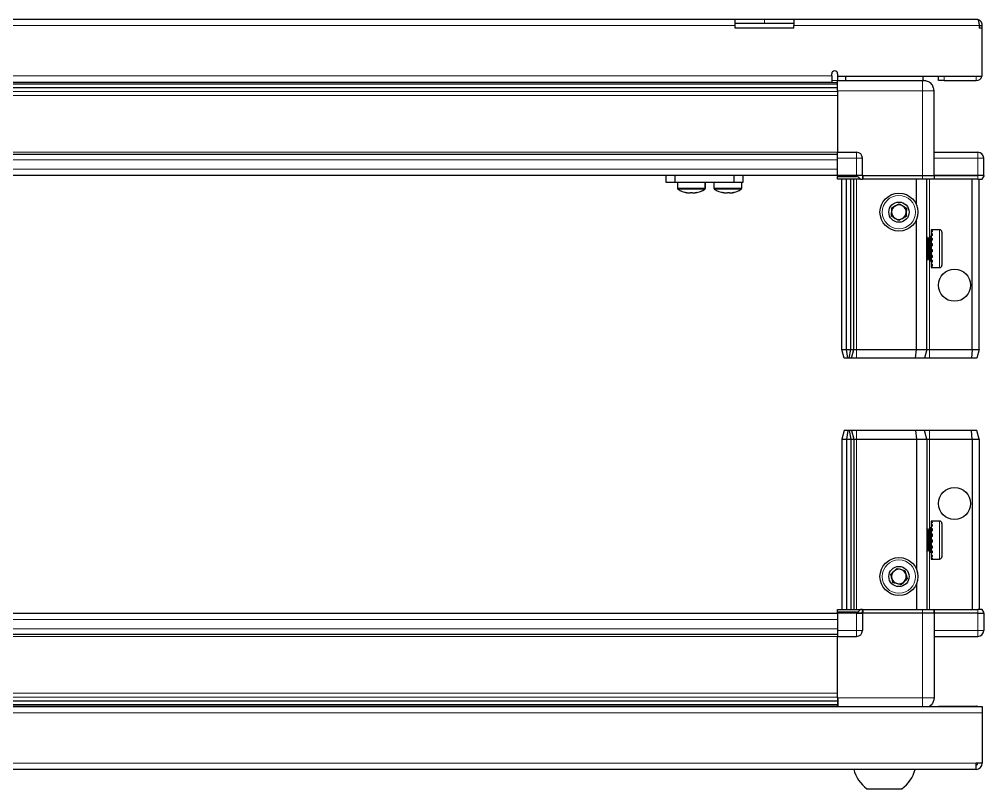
# Model space of a CAD drawing. Header units: millimetres. Extents: x 899 to 2755, y 934 to 1816.
# Drawn here: x 1293.4 to 1623.5, y 933.8 to 1197.1 of the extents above; entities that cross this region are included whole.
import ezdxf

# ---------------------------------------------------------------- set-up
doc = ezdxf.new("R2010")
doc.units = ezdxf.units.MM

msp = doc.modelspace()

# ---------------------------------------------------------------- linework, layer by layer
at = {"color": 7, "linetype": 'Continuous', "lineweight": 25}
for p, q in [((1108.47, 1197.15), (1538.47, 1197.15)), ((1538.47, 1195.05), (1538.47, 1197.15)), ((1538.47, 1197.15), (1548.47, 1197.15)), ((1548.47, 1195.65), (1538.47, 1195.65)), ((1538.47, 1194.15), (1538.47, 1195.05)), ((1548.47, 1197.15), (1558.47, 1197.15)), ((1558.47, 1195.65), (1548.47, 1195.65)), ((1558.47, 1197.15), (1621.37, 1197.15)), ((1558.47, 1197.15), (1558.47, 1195.05)), ((1558.47, 1194.15), (1558.47, 1195.05)), ((1621.97, 1195.05), (1621.97, 1194.15)), ((1621.97, 1195.05), (1622.97, 1195.05)), ((1622.97, 1194.15), (1622.97, 1195.05)), ((1558.47, 1194.15), (1538.47, 1194.15)), ((1622.97, 1194.15), (1621.97, 1194.15)), ((1622.97, 1177.65), (1622.97, 1194.15)), ((1571.47, 1177.75), (1571.47, 1178.5)), ((1573.47, 1178.5), (1573.47, 1177.65)), ((1075.47, 1175.65), (1571.47, 1175.65)), ((1099.59, 1175.5), (1547.35, 1175.5)), ((1541.97, 1175.65), (1541.97, 1175.5)), ((1542.08, 1175.65), (1542.08, 1175.5)), ((1542.26, 1175.65), (1542.26, 1175.5)), ((1542.77, 1175.65), (1542.77, 1175.5)), ((1543.16, 1175.65), (1543.16, 1175.5)), ((1544.02, 1175.65), (1544.02, 1175.5)), ((1544.58, 1175.65), (1544.58, 1175.5)), ((1545.7, 1175.65), (1545.7, 1175.5)), ((1546.38, 1175.65), (1546.38, 1175.5)), ((1547.35, 1175.5), (1547.65, 1175.5)), ((1547.65, 1175.65), (1547.65, 1175.5)), ((1547.65, 1175.5), (1547.66, 1175.5)), ((1547.66, 1175.5), (1548.39, 1175.5)), ((1547.92, 1175.65), (1547.92, 1175.5)), ((1548.39, 1175.65), (1548.39, 1175.5)), ((1548.39, 1175.5), (1549.68, 1175.5)), ((1549.59, 1175.5), (1573.47, 1175.5)), ((1549.68, 1175.65), (1549.68, 1175.5)), ((1549.78, 1175.65), (1549.78, 1175.5)), ((1550.4, 1175.65), (1550.4, 1175.5)), ((1551.6, 1175.65), (1551.6, 1175.5)), ((1552.22, 1175.65), (1552.22, 1175.5)), ((1553.21, 1175.65), (1553.21, 1175.5)), ((1553.68, 1175.65), (1553.68, 1175.5)), ((1554.35, 1175.65), (1554.35, 1175.5)), ((1554.63, 1175.65), (1554.63, 1175.5)), ((1554.92, 1175.65), (1554.92, 1175.5)), ((1554.97, 1175.5), (1554.97, 1175.65)), ((1554.97, 1175.65), (1554.97, 1175.5)), ((1571.47, 1177.75), (1571.47, 1175.65)), ((1573.47, 1177.65), (1622.97, 1177.65)), ((1573.47, 1177.65), (1573.47, 1176.15)), ((1573.47, 1176.15), (1602.47, 1176.15)), ((1576.22, 1177.65), (1576.22, 1176.15)), ((1602.72, 1176.15), (1602.72, 1177.65)), ((1607.97, 1176.15), (1607.97, 1177.65)), ((1609.97, 1176.15), (1607.97, 1176.15)), ((1609.97, 1176.15), (1620.87, 1176.15)), ((1573.47, 1173.7), (1073.47, 1173.7)), ((1573.47, 1173.67), (1073.47, 1173.67)), ((1573.47, 1172.65), (1573.47, 1151.65)), ((1606.47, 1143.65), (1606.47, 1172.65)), ((1073.47, 1151), (1573.47, 1151)), ((1573.47, 1151.65), (1579.97, 1151.65)), ((1573.47, 1149.65), (1573.47, 1151.65)), ((1573.47, 1143.65), (1573.47, 1149.65)), ((1581.97, 1143.65), (1581.97, 1149.65)), ((1606.47, 1151.65), (1621.47, 1151.65)), ((1623.47, 1143.65), (1623.47, 1149.65)), ((1073.47, 1143.8), (1573.47, 1143.8)), ((1514.82, 1141.3), (1514.82, 1143.8)), ((1517.82, 1143.8), (1517.82, 1141.3)), ((1538.02, 1141.3), (1538.02, 1143.8)), ((1541.02, 1143.8), (1541.02, 1141.3)), ((1573.47, 1143.65), (1579.97, 1143.65)), ((1573.47, 1143.65), (1573.47, 1143.31)), ((1573.47, 1143.65), (1573.47, 1143.65)), ((1579.97, 1143.65), (1573.47, 1143.65)), ((1573.47, 1142.45), (1573.47, 1143.31)), ((1573.47, 1143.31), (1573.47, 1143.31)), ((1573.47, 1143.31), (1579.97, 1143.31)), ((1581.29, 1142.45), (1573.47, 1142.45)), ((1574.97, 1084.15), (1574.97, 1142.45)), ((1576.47, 1084.15), (1576.47, 1142.45)), ((1577.97, 1084.15), (1577.97, 1142.45)), ((1578.97, 1084.15), (1578.97, 1142.45)), ((1581.97, 1143.65), (1579.97, 1143.65)), ((1581.29, 1142.45), (1581.97, 1142.45)), ((1581.97, 1143.65), (1581.97, 1142.45)), ((1581.97, 1143.65), (1582.17, 1143.65)), ((1582.17, 1142.45), (1581.97, 1142.45)), ((1582.17, 1143.65), (1602.47, 1143.65)), ((1602.47, 1142.45), (1582.17, 1142.45)), ((1600.47, 1133.65), (1600.47, 1142.45)), ((1602.47, 1143.65), (1606.47, 1143.65)), ((1606.47, 1142.45), (1602.47, 1142.45)), ((1603.97, 1084.15), (1603.97, 1142.45)), ((1606.47, 1143.65), (1606.47, 1142.45)), ((1606.47, 1143.65), (1606.67, 1143.65)), ((1606.67, 1142.45), (1606.47, 1142.45)), ((1606.67, 1143.65), (1621.47, 1143.65)), ((1621.47, 1143.65), (1606.67, 1143.65)), ((1621.47, 1142.45), (1606.67, 1142.45)), ((1619.47, 1084.15), (1619.47, 1142.45)), ((1623.47, 1143.65), (1621.47, 1143.65)), ((1621.47, 1142.45), (1622.97, 1142.45)), ((1621.97, 1084.15), (1621.97, 1142.45)), ((1622.97, 1142.45), (1623.47, 1143.31)), ((1623.47, 1143.65), (1623.47, 1143.31)), ((1517.82, 1141.3), (1514.82, 1141.3)), ((1538.02, 1141.3), (1517.82, 1141.3)), ((1518.67, 1141.3), (1518.67, 1139.39)), ((1528.17, 1139.39), (1528.17, 1141.3)), ((1528.22, 1139.39), (1528.22, 1141.3)), ((1531.17, 1141.3), (1531.17, 1139.39)), ((1541.02, 1141.3), (1538.02, 1141.3)), ((1540.67, 1139.39), (1540.67, 1141.3)), ((1600.47, 1084.15), (1600.47, 1128.65)), ((1604, 1122.65), (1603.97, 1122.65)), ((1604.49, 1121.96), (1604, 1122.65)), ((1604, 1122.65), (1604, 1121.6)), ((1604.97, 1122.65), (1604.49, 1121.96)), ((1604.97, 1122.65), (1604.97, 1121.6)), ((1605.47, 1123.05), (1605.37, 1123.05)), ((1605.37, 1123.05), (1605.37, 1114.25)), ((1608.37, 1125.15), (1605.47, 1125.15)), ((1605.47, 1125.15), (1605.47, 1125.14)), ((1605.97, 1125.14), (1605.47, 1125.14)), ((1605.47, 1125.14), (1605.47, 1125.06)), ((1605.47, 1125.06), (1605.47, 1124.71)), ((1605.97, 1125.06), (1605.47, 1125.06)), ((1605.97, 1124.71), (1605.47, 1124.71)), ((1605.47, 1124.71), (1605.47, 1124.41)), ((1605.47, 1124.41), (1605.47, 1123.69)), ((1605.97, 1124.41), (1605.47, 1124.41)), ((1605.97, 1123.69), (1605.47, 1123.69)), ((1605.47, 1123.69), (1605.47, 1123.2)), ((1605.47, 1123.2), (1605.47, 1122.18)), ((1605.97, 1123.2), (1605.47, 1123.2)), ((1605.97, 1122.18), (1605.47, 1122.18)), ((1605.47, 1122.18), (1605.47, 1121.54)), ((1605.97, 1125.06), (1605.97, 1125.14)), ((1605.97, 1124.41), (1605.97, 1124.71)), ((1605.97, 1123.2), (1605.97, 1123.69)), ((1605.97, 1121.54), (1605.97, 1122.18)), ((1609.17, 1124.35), (1609.17, 1122.86)), ((1609.17, 1122.86), (1609.17, 1112.95)), ((1604, 1121.6), (1604, 1114.65)), ((1604.49, 1121.96), (1604.49, 1121.09)), ((1604.49, 1121.09), (1604.49, 1115.34)), ((1604.97, 1121.6), (1604.97, 1114.65)), ((1605.47, 1121.54), (1605.47, 1120.32)), ((1605.97, 1121.54), (1605.47, 1121.54)), ((1605.97, 1120.32), (1605.47, 1120.32)), ((1605.47, 1120.32), (1605.47, 1119.78)), ((1605.97, 1119.78), (1605.47, 1119.78)), ((1605.47, 1119.6), (1605.47, 1118.3)), ((1605.97, 1119.6), (1605.47, 1119.6)), ((1605.97, 1119.6), (1605.97, 1120.32)), ((1605.97, 1118.3), (1605.47, 1118.3)), ((1605.97, 1117.91), (1605.47, 1117.91)), ((1605.47, 1117.91), (1605.47, 1117.56)), ((1605.97, 1117.56), (1605.47, 1117.56)), ((1605.47, 1117.56), (1605.47, 1116.31)), ((1605.97, 1116.31), (1605.47, 1116.31)), ((1605.47, 1116.31), (1605.47, 1115.64)), ((1605.47, 1115.64), (1605.47, 1114.55)), ((1605.97, 1115.64), (1605.47, 1115.64)), ((1605.97, 1117.56), (1605.97, 1118.3)), ((1605.97, 1115.64), (1605.97, 1116.31)), ((1603.97, 1114.65), (1604, 1114.65)), ((1604, 1114.65), (1604.49, 1115.34)), ((1604.49, 1115.34), (1604.97, 1114.65)), ((1605.37, 1114.25), (1605.47, 1114.25)), ((1605.97, 1114.55), (1605.47, 1114.55)), ((1605.47, 1114.55), (1605.47, 1114)), ((1605.47, 1114), (1605.47, 1113.19)), ((1605.97, 1114), (1605.47, 1114)), ((1605.97, 1113.19), (1605.47, 1113.19)), ((1605.47, 1113.19), (1605.47, 1112.82)), ((1605.47, 1112.82), (1605.47, 1112.37)), ((1605.97, 1112.82), (1605.47, 1112.82)), ((1605.97, 1112.37), (1605.47, 1112.37)), ((1605.47, 1112.37), (1605.47, 1112.22)), ((1605.97, 1114), (1605.97, 1114.55)), ((1605.97, 1112.82), (1605.97, 1113.19)), ((1605.97, 1112.22), (1605.97, 1112.37)), ((1605.47, 1112.22), (1605.47, 1112.15)), ((1605.97, 1112.22), (1605.47, 1112.22)), ((1605.47, 1112.15), (1608.37, 1112.15)), ((1574.97, 1084.15), (1576.47, 1084.15)), ((1575.77, 1081.15), (1574.97, 1084.15)), ((1576.47, 1084.15), (1577.97, 1084.15)), ((1576.93, 1081.15), (1576.47, 1084.15)), ((1577.43, 1081.15), (1577.97, 1084.15)), ((1577.97, 1084.15), (1578.97, 1084.15)), ((1578.17, 1081.15), (1578.97, 1084.15)), ((1578.97, 1084.15), (1579.97, 1084.15)), ((1579.97, 1084.15), (1600.47, 1084.15)), ((1600.14, 1081.15), (1600.47, 1084.15)), ((1600.47, 1084.15), (1603.97, 1084.15)), ((1603.97, 1084.15), (1603.17, 1081.15)), ((1603.97, 1084.15), (1604.97, 1084.15)), ((1604.97, 1084.15), (1619.47, 1084.15)), ((1619.47, 1084.15), (1619.32, 1081.15)), ((1619.47, 1084.15), (1621.97, 1084.15)), ((1621.97, 1084.15), (1621.17, 1081.15)), ((1576.93, 1081.15), (1575.77, 1081.15)), ((1577.43, 1081.15), (1576.93, 1081.15)), ((1578.17, 1081.15), (1577.43, 1081.15)), ((1579.97, 1081.15), (1578.17, 1081.15)), ((1600.14, 1081.15), (1579.97, 1081.15)), ((1603.17, 1081.15), (1600.14, 1081.15)), ((1604.97, 1081.15), (1603.17, 1081.15)), ((1619.32, 1081.15), (1604.97, 1081.15)), ((1621.17, 1081.15), (1619.32, 1081.15)), ((1575.77, 1056.45), (1574.97, 1053.45)), ((1576.93, 1056.45), (1575.77, 1056.45)), ((1576.93, 1056.45), (1576.47, 1053.45)), ((1577.43, 1056.45), (1576.93, 1056.45)), ((1577.43, 1056.45), (1577.97, 1053.45)), ((1578.17, 1056.45), (1577.43, 1056.45)), ((1578.17, 1056.45), (1578.97, 1053.45)), ((1579.97, 1056.45), (1578.17, 1056.45)), ((1600.14, 1056.45), (1579.97, 1056.45)), ((1600.14, 1056.45), (1600.47, 1053.45)), ((1603.17, 1056.45), (1600.14, 1056.45)), ((1603.97, 1053.45), (1603.17, 1056.45)), ((1604.97, 1056.45), (1603.17, 1056.45)), ((1619.32, 1056.45), (1604.97, 1056.45)), ((1619.47, 1053.45), (1619.32, 1056.45)), ((1621.17, 1056.45), (1619.32, 1056.45)), ((1621.97, 1053.45), (1621.17, 1056.45)), ((1574.97, 1053.45), (1576.47, 1053.45)), ((1574.97, 1053.45), (1574.97, 995.15)), ((1576.47, 1053.45), (1577.97, 1053.45)), ((1576.47, 1053.45), (1576.47, 995.15)), ((1577.97, 1053.45), (1578.97, 1053.45)), ((1577.97, 1053.45), (1577.97, 995.15)), ((1578.97, 1053.45), (1578.97, 995.15)), ((1578.97, 1053.45), (1579.97, 1053.45)), ((1579.97, 1053.45), (1600.47, 1053.45)), ((1600.47, 1053.45), (1600.47, 1008.95)), ((1600.47, 1053.45), (1603.97, 1053.45)), ((1603.97, 1053.45), (1603.97, 995.15)), ((1603.97, 1053.45), (1604.97, 1053.45)), ((1604.97, 1053.45), (1619.47, 1053.45)), ((1619.47, 1053.45), (1621.97, 1053.45)), ((1619.47, 1053.45), (1619.47, 995.15)), ((1621.97, 1053.45), (1621.97, 995.15)), ((1605.47, 1023.35), (1605.37, 1023.35)), ((1605.37, 1023.35), (1605.37, 1014.55)), ((1608.37, 1025.45), (1605.47, 1025.45)), ((1605.97, 1025.45), (1605.47, 1025.45)), ((1605.47, 1025.45), (1605.47, 1025.4)), ((1605.47, 1025.4), (1605.47, 1025.11)), ((1605.97, 1025.4), (1605.47, 1025.4)), ((1605.97, 1025.11), (1605.47, 1025.11)), ((1605.47, 1025.11), (1605.47, 1024.84)), ((1605.97, 1024.84), (1605.47, 1024.84)), ((1605.47, 1024.84), (1605.47, 1024.17)), ((1605.97, 1024.17), (1605.47, 1024.17)), ((1605.47, 1024.17), (1605.47, 1023.7)), ((1605.47, 1023.7), (1605.47, 1022.73)), ((1605.97, 1023.7), (1605.47, 1023.7)), ((1605.97, 1025.4), (1605.97, 1025.45)), ((1605.97, 1024.84), (1605.97, 1025.11)), ((1605.97, 1023.7), (1605.97, 1024.17)), ((1609.17, 1024.65), (1609.17, 1013.25)), ((1604, 1022.95), (1603.97, 1022.95)), ((1604.49, 1022.26), (1604, 1022.95)), ((1604, 1022.95), (1604, 1014.95)), ((1604.97, 1022.95), (1604.49, 1022.26)), ((1604.49, 1022.26), (1604.49, 1015.64)), ((1604.97, 1022.95), (1604.97, 1014.95)), ((1605.97, 1022.73), (1605.47, 1022.73)), ((1605.47, 1022.73), (1605.47, 1022.1)), ((1605.47, 1022.1), (1605.47, 1020.91)), ((1605.97, 1022.1), (1605.47, 1022.1)), ((1605.97, 1020.91), (1605.47, 1020.91)), ((1605.47, 1020.91), (1605.47, 1020.27)), ((1605.97, 1020.27), (1605.47, 1020.27)), ((1605.47, 1020.19), (1605.47, 1018.9)), ((1605.97, 1020.19), (1605.47, 1020.19)), ((1605.97, 1022.1), (1605.97, 1022.73)), ((1605.97, 1020.19), (1605.97, 1020.91)), ((1605.97, 1018.9), (1605.47, 1018.9)), ((1605.97, 1018.41), (1605.47, 1018.41)), ((1605.47, 1018.41), (1605.47, 1018.16)), ((1605.47, 1018.16), (1605.47, 1016.89)), ((1605.97, 1018.16), (1605.47, 1018.16)), ((1605.97, 1016.89), (1605.47, 1016.89)), ((1605.47, 1016.89), (1605.47, 1016.2)), ((1605.97, 1018.16), (1605.97, 1018.9)), ((1605.97, 1016.2), (1605.97, 1016.89)), ((1603.97, 1014.95), (1604, 1014.95)), ((1604, 1014.95), (1604.49, 1015.64)), ((1604.49, 1015.64), (1604.97, 1014.95)), ((1605.37, 1014.55), (1605.47, 1014.55)), ((1605.47, 1016.2), (1605.47, 1015.09)), ((1605.97, 1016.2), (1605.47, 1016.2)), ((1605.97, 1015.09), (1605.47, 1015.09)), ((1605.47, 1015.09), (1605.47, 1014.52)), ((1605.47, 1014.52), (1605.47, 1013.66)), ((1605.97, 1014.52), (1605.47, 1014.52)), ((1605.97, 1013.66), (1605.47, 1013.66)), ((1605.47, 1013.66), (1605.47, 1013.26)), ((1605.47, 1013.26), (1605.47, 1012.75)), ((1605.97, 1013.26), (1605.47, 1013.26)), ((1605.97, 1014.52), (1605.97, 1015.09)), ((1605.97, 1013.26), (1605.97, 1013.66)), ((1605.97, 1012.75), (1605.47, 1012.75)), ((1605.47, 1012.75), (1605.47, 1012.57)), ((1605.47, 1012.57), (1605.47, 1012.45)), ((1605.97, 1012.57), (1605.47, 1012.57)), ((1605.47, 1012.45), (1608.37, 1012.45)), ((1605.97, 1012.57), (1605.97, 1012.75)), ((1600.47, 1003.95), (1600.47, 995.15)), ((1573.47, 993.8), (1073.47, 993.8)), ((1573.47, 994.28), (1573.47, 995.15)), ((1573.47, 995.15), (1581.29, 995.15)), ((1579.97, 994.28), (1573.47, 994.28)), ((1573.47, 993.95), (1573.47, 994.28)), ((1579.97, 993.95), (1573.47, 993.95)), ((1573.47, 993.95), (1573.47, 987.95)), ((1579.97, 993.95), (1581.97, 993.95)), ((1581.97, 993.95), (1579.97, 993.95)), ((1581.97, 995.15), (1581.29, 995.15)), ((1581.97, 993.95), (1581.97, 995.15)), ((1581.97, 995.15), (1582.17, 995.15)), ((1582.17, 993.95), (1581.97, 993.95)), ((1581.97, 993.95), (1581.97, 987.95)), ((1582.17, 995.15), (1602.47, 995.15)), ((1602.47, 993.95), (1582.17, 993.95)), ((1602.47, 995.15), (1606.47, 995.15)), ((1606.47, 993.95), (1602.47, 993.95)), ((1606.47, 993.95), (1606.47, 995.15)), ((1606.47, 995.15), (1606.67, 995.15)), ((1606.67, 993.95), (1606.47, 993.95)), ((1606.47, 993.95), (1606.47, 964.95)), ((1606.67, 995.15), (1621.47, 995.15)), ((1621.47, 993.95), (1606.67, 993.95)), ((1622.97, 995.15), (1621.47, 995.15)), ((1621.47, 993.95), (1623.47, 993.95)), ((1623.47, 994.28), (1622.97, 995.15)), ((1623.47, 994.28), (1622.97, 995.15)), ((1623.47, 993.95), (1623.47, 994.28)), ((1623.47, 993.95), (1623.47, 994.28)), ((1623.47, 993.95), (1623.47, 993.95)), ((1623.47, 993.95), (1623.47, 987.95)), ((1573.47, 987.95), (1573.47, 985.95)), ((1573.47, 986.6), (1073.47, 986.6)), ((1573.47, 985.95), (1579.97, 985.95)), ((1573.47, 964.95), (1573.47, 985.95)), ((1606.47, 985.95), (1621.47, 985.95)), ((1073.47, 963.92), (1573.47, 963.92)), ((1073.47, 963.89), (1573.47, 963.89)), ((1573.62, 961.95), (1573.62, 964.95)), ((1023.97, 961.95), (1622.97, 961.95)), ((1547.35, 962.1), (1099.59, 962.1)), ((1541.97, 961.95), (1541.97, 962.1)), ((1542.14, 961.95), (1542.14, 962.1)), ((1542.35, 961.95), (1542.35, 962.1)), ((1542.91, 961.95), (1542.91, 962.1)), ((1543.33, 961.95), (1543.33, 962.1)), ((1544.23, 961.95), (1544.23, 962.1)), ((1544.82, 961.95), (1544.82, 962.1)), ((1545.96, 961.95), (1545.96, 962.1)), ((1546.66, 961.95), (1546.66, 962.1)), ((1547.93, 962.1), (1547.35, 962.1)), ((1547.93, 961.95), (1547.93, 962.1)), ((1547.94, 962.1), (1547.93, 962.1)), ((1548.67, 962.1), (1547.94, 962.1)), ((1548.11, 961.95), (1548.11, 962.1)), ((1548.61, 961.95), (1548.61, 962.1)), ((1548.67, 961.95), (1548.67, 962.1)), ((1549.59, 962.1), (1548.67, 962.1)), ((1548.67, 962.1), (1548.67, 962.1)), ((1573.47, 962.1), (1549.59, 962.1)), ((1549.96, 961.95), (1549.96, 962.1)), ((1550.67, 961.95), (1550.67, 962.1)), ((1551.84, 961.95), (1551.84, 962.1)), ((1552.45, 961.95), (1552.45, 962.1)), ((1553.4, 961.95), (1553.4, 962.1)), ((1553.85, 961.95), (1553.85, 962.1)), ((1554.47, 961.95), (1554.47, 962.1)), ((1554.71, 961.95), (1554.71, 962.1)), ((1554.95, 961.95), (1554.95, 962.1)), ((1554.97, 961.95), (1554.97, 962.1)), ((1607.97, 962.05), (1607.97, 961.95)), ((1607.97, 962.05), (1620.87, 962.05)), ((1622.97, 961.95), (1622.97, 959.85)), ((1622.97, 959.85), (1622.97, 942.55)), ((1622.97, 942.55), (1620.87, 942.55)), ((1620.87, 940.45), (1620.87, 942.55)), ((1620.87, 940.45), (1026.07, 940.45)), ((1583.47, 933.85), (1595.47, 933.85))]:
    msp.add_line(p, q, dxfattribs=at)
at = {"color": 8, "linetype": 'Continuous', "lineweight": 18}
for p, q in [((1538.47, 1195.05), (1108.47, 1195.05)), ((1548.47, 1197.15), (1548.47, 1195.65)), ((1621.97, 1195.05), (1558.47, 1195.05)), ((1075.47, 1177.75), (1571.47, 1177.75)), ((1571.47, 1176.15), (1573.47, 1176.15)), ((1609.97, 1177.65), (1609.97, 1176.15)), ((1620.87, 1177.65), (1620.87, 1176.15)), ((1573.47, 1174.91), (1073.47, 1174.91)), ((1073.47, 1172.46), (1573.47, 1172.46)), ((1602.47, 1172.65), (1573.47, 1172.65)), ((1602.47, 1143.65), (1602.47, 1172.65)), ((1573.47, 1171.05), (1073.47, 1171.05)), ((1073.47, 1151.65), (1573.47, 1151.65)), ((1073.47, 1149), (1573.47, 1149)), ((1579.97, 1149.65), (1573.47, 1149.65)), ((1579.97, 1149.65), (1579.97, 1151.65)), ((1579.97, 1143.65), (1579.97, 1149.65)), ((1581.97, 1149.65), (1579.97, 1149.65)), ((1621.47, 1149.65), (1606.47, 1149.65)), ((1621.47, 1151.65), (1621.47, 1149.65)), ((1621.47, 1143.65), (1621.47, 1149.65)), ((1623.47, 1149.65), (1621.47, 1149.65)), ((1073.47, 1145.8), (1573.47, 1145.8)), ((1573.47, 1143.65), (1573.47, 1143.31)), ((1579.97, 1143.65), (1579.97, 1143.31)), ((1579.97, 1084.15), (1579.97, 1142.45)), ((1582.17, 1143.65), (1582.17, 1142.45)), ((1602.47, 1143.65), (1602.47, 1142.45)), ((1604.97, 1122.65), (1604.97, 1142.45)), ((1606.67, 1143.65), (1606.67, 1142.45)), ((1621.47, 1143.65), (1621.47, 1142.45)), ((1520.88, 1139.39), (1518.67, 1139.39)), ((1520.98, 1139.02), (1518.86, 1139.02)), ((1528.17, 1139.39), (1520.88, 1139.39)), ((1527.98, 1139.02), (1520.98, 1139.02)), ((1528.03, 1139.02), (1527.98, 1139.02)), ((1528.22, 1139.39), (1528.17, 1139.39)), ((1538.67, 1139.39), (1531.17, 1139.39)), ((1538.56, 1139.02), (1531.36, 1139.02)), ((1540.48, 1139.02), (1538.56, 1139.02)), ((1540.67, 1139.39), (1538.67, 1139.39)), ((1608.37, 1125.15), (1608.37, 1123.45)), ((1608.37, 1123.45), (1608.37, 1112.15)), ((1604.97, 1084.15), (1604.97, 1114.65)), ((1579.97, 1081.15), (1579.97, 1084.15)), ((1604.97, 1084.15), (1604.97, 1081.15)), ((1579.97, 1056.45), (1579.97, 1053.45)), ((1604.97, 1053.45), (1604.97, 1056.45)), ((1579.97, 1053.45), (1579.97, 995.15)), ((1604.97, 1053.45), (1604.97, 1022.95)), ((1608.37, 1025.45), (1608.37, 1012.45)), ((1604.97, 1014.95), (1604.97, 995.15)), ((1579.97, 993.95), (1579.97, 994.28)), ((1579.97, 993.95), (1579.97, 987.95)), ((1582.17, 995.15), (1582.17, 993.95)), ((1602.47, 993.95), (1602.47, 995.15)), ((1602.47, 993.95), (1602.47, 964.95)), ((1606.67, 995.15), (1606.67, 993.95)), ((1621.47, 993.95), (1621.47, 995.15)), ((1621.47, 993.95), (1621.47, 987.95)), ((1573.47, 991.8), (1073.47, 991.8)), ((1573.47, 988.6), (1073.47, 988.6)), ((1579.97, 987.95), (1573.47, 987.95)), ((1579.97, 987.95), (1579.97, 985.95)), ((1581.97, 987.95), (1579.97, 987.95)), ((1621.47, 987.95), (1606.47, 987.95)), ((1623.47, 987.95), (1621.47, 987.95)), ((1621.47, 985.95), (1621.47, 987.95)), ((1573.47, 985.95), (1073.47, 985.95)), ((1073.47, 966.54), (1573.47, 966.54)), ((1573.47, 965.13), (1073.47, 965.13)), ((1602.47, 964.95), (1573.47, 964.95)), ((1073.47, 962.68), (1573.47, 962.68)), ((1620.87, 961.95), (1620.87, 962.05)), ((1622.97, 959.85), (1023.97, 959.85)), ((1620.87, 942.55), (1026.07, 942.55))]:
    msp.add_line(p, q, dxfattribs=at)
at = {"color": 7, "linetype": 'Continuous', "lineweight": 25, "flags": 128}
msp.add_lwpolyline([(1621.51, 961.95), (1621.28, 962.01), (1620.87, 962.05)], dxfattribs=at)
at = {"color": 7, "linetype": 'Continuous', "lineweight": 25}
for centre, radius in [((1594.47, 1131.15), 6.5), ((1594.47, 1131.15), 3.46), ((1613.47, 1106.15), 5.5), ((1613.47, 1031.45), 5.5), ((1594.47, 1006.45), 6.5), ((1594.47, 1006.45), 3.46)]:
    msp.add_circle(centre, radius, dxfattribs=at)
at = {"color": 8, "linetype": 'Continuous', "lineweight": 18}
for centre in [(1594.47, 1131.15), (1594.47, 1006.45)]:
    msp.add_circle(centre, 5.7, dxfattribs=at)
at = {"color": 7, "linetype": 'Continuous', "lineweight": 25}
for centre, radius, start, end in [((1572.47, 1178.5), 1, 0, 180), ((1620.87, 1178.25), 2.1, 270, 343.3985), ((1579.97, 1149.65), 2, 0, 90), ((1621.47, 1149.65), 2, 0, 90), ((1519.12, 1139.39), 0.45, 180, 235.2821), ((1523.42, 1145.6), 8, 235.2821, 259.054), ((1523.42, 1145.6), 8, 280.846, 304.7179), ((1523.47, 1145.6), 8, 280.9211, 304.7179), ((1527.72, 1139.39), 0.45, 304.7179, 0), ((1527.77, 1139.39), 0.45, 304.7179, 0), ((1531.62, 1139.39), 0.45, 180, 235.2821), ((1535.92, 1145.6), 8, 235.2821, 258.923), ((1535.92, 1145.6), 8, 280.9392, 304.7179), ((1540.22, 1139.39), 0.45, 304.7179, 0), ((1594.47, 1131.15), 2.5, 118.295, 178.295), ((1594.47, 1131.15), 2.5, 58.295, 118.295), ((1594.47, 1131.15), 2.5, 358.295, 58.295), ((1594.47, 1131.15), 2.5, 178.295, 238.295), ((1594.47, 1131.15), 2.5, 238.295, 298.295), ((1594.47, 1131.15), 2.5, 298.295, 358.295), ((1604.97, 1123.05), 0.4, 270, 0), ((1608.37, 1124.35), 0.8, 360, 90), ((1604.97, 1114.25), 0.4, 360, 90), ((1608.37, 1112.95), 0.8, 270, 0), ((1604.97, 1023.35), 0.4, 270, 0), ((1608.37, 1024.65), 0.8, 360, 90), ((1604.97, 1014.55), 0.4, 360, 90), ((1608.37, 1013.25), 0.8, 270, 0), ((1594.47, 1006.45), 2.5, 134.6767, 194.6767), ((1594.47, 1006.45), 2.5, 74.6767, 134.6767), ((1594.47, 1006.45), 2.5, 14.6767, 74.6767), ((1594.47, 1006.45), 2.5, 314.6767, 14.6767), ((1594.47, 1006.45), 2.5, 194.6767, 254.6767), ((1594.47, 1006.45), 2.5, 254.6767, 314.6767), ((1579.97, 987.95), 2, 270, 0), ((1621.47, 987.95), 2, 270, 0), ((1620.87, 942.55), 0.6, 270, 0), ((1620.87, 942.55), 2.1, 270, 0), ((1590.5, 943.47), 11.91, 194.7004, 233.8734), ((1588.45, 943.47), 11.91, 306.1266, 345.2996)]:
    msp.add_arc(centre, radius, start, end, dxfattribs=at)
for centre, start_param, end_param in [((1579.97, 1139.85), 5.560451, 6.283185), ((1579.97, 997.74), 3.141593, 3.864327)]:
    msp.add_ellipse(centre, major_axis=(0, 3.46), ratio=0.57735, start_param=start_param, end_param=end_param, dxfattribs=at)
for points, knots in [([(1621.37, 1197.15), (1621.42, 1197.12), (1621.51, 1197.07), (1621.64, 1196.67), (1621.77, 1196.12), (1621.88, 1195.54), (1621.95, 1195.17), (1621.97, 1195.05)], [0, 0, 0, 0, 0.2302553, 0.4485219, 0.6667858, 0.8850496, 1, 1, 1, 1]), ([(1622.97, 1195.05), (1622.94, 1195.3), (1622.89, 1195.79), (1622.5, 1196.43), (1621.98, 1196.89), (1621.56, 1197.01), (1621.38, 1197.06)], [0, 0, 0, 0, 0.273243, 0.53226, 0.791273, 1, 1, 1, 1]), ([(1573.47, 1172.65), (1573.47, 1173.04), (1573.47, 1173.83), (1573.47, 1174.87), (1573.47, 1175.67), (1573.47, 1176.09), (1573.47, 1176.13), (1573.47, 1176.15)], [0, 0, 0, 0, 0.214694, 0.429388, 0.644082, 0.858775, 1, 1, 1, 1]), ([(1602.47, 1176.15), (1602.54, 1176.15), (1602.67, 1176.15), (1602.83, 1176.15), (1602.95, 1176.15), (1602.96, 1176.15), (1602.97, 1176.15)], [0, 0, 0, 0, 0.249394, 0.500333, 0.750167, 1, 1, 1, 1]), ([(1606.47, 1172.65), (1606.42, 1173.09), (1606.35, 1173.76), (1605.92, 1174.58), (1605.46, 1175.14), (1604.9, 1175.59), (1604.09, 1176.03), (1603.41, 1176.1), (1602.97, 1176.15)], [0, 0, 0, 0, 0.239457, 0.368361, 0.5, 0.631639, 0.760543, 1, 1, 1, 1]), ([(1521.91, 1137.74), (1521.9, 1137.74), (1521.86, 1137.75), (1521.65, 1137.81), (1521.49, 1137.88), (1521.43, 1137.91), (1521.42, 1137.92), (1521.42, 1137.92), (1521.43, 1137.92), (1521.45, 1137.92), (1521.5, 1137.91), (1521.73, 1137.86), (1522.05, 1137.79), (1522.43, 1137.74), (1522.71, 1137.73), (1522.97, 1137.77), (1523.11, 1137.84), (1523.24, 1137.9), (1523.29, 1137.92), (1523.31, 1137.92), (1523.34, 1137.92), (1523.36, 1137.92), (1523.4, 1137.91), (1523.53, 1137.86), (1523.68, 1137.79), (1523.94, 1137.74), (1524.29, 1137.74), (1524.66, 1137.78), (1524.99, 1137.85), (1525.22, 1137.9), (1525.3, 1137.92), (1525.32, 1137.92), (1525.33, 1137.92), (1525.33, 1137.91), (1525.32, 1137.9), (1525.15, 1137.82), (1524.91, 1137.74), (1524.93, 1137.74), (1524.93, 1137.74)], [0, 0, 0, 0, 0.024519, 0.105974, 0.133842, 0.147819, 0.153553, 0.156403, 0.15928, 0.16178, 0.166477, 0.181648, 0.254111, 0.300998, 0.335579, 0.379192, 0.462021, 0.482676, 0.486455, 0.490271, 0.492817, 0.495357, 0.499784, 0.513427, 0.576955, 0.640973, 0.679017, 0.731371, 0.789083, 0.818039, 0.821666, 0.824546, 0.82745, 0.830805, 0.837158, 0.863854, 0.969866, 1, 1, 1, 1]), ([(1534.39, 1137.75), (1534.4, 1137.74), (1534.45, 1137.73), (1534.4, 1137.76), (1534.28, 1137.8), (1534.17, 1137.85), (1534.12, 1137.88), (1534.09, 1137.9), (1534.07, 1137.91), (1534.08, 1137.92), (1534.08, 1137.92), (1534.09, 1137.92), (1534.09, 1137.92)], [0, 0, 0, 0, 0.117513, 0.319182, 0.655587, 0.780657, 0.858887, 0.909792, 0.960055, 0.979586, 0.994792, 1, 1, 1, 1]), ([(1534.09, 1137.92), (1534.09, 1137.92), (1534.1, 1137.92), (1534.15, 1137.91), (1534.3, 1137.88), (1534.59, 1137.81), (1534.94, 1137.76), (1535.28, 1137.73), (1535.61, 1137.75), (1535.81, 1137.81), (1535.97, 1137.88), (1536.05, 1137.91), (1536.09, 1137.92), (1536.12, 1137.92), (1536.14, 1137.92), (1536.17, 1137.92), (1536.21, 1137.91), (1536.32, 1137.86), (1536.42, 1137.79), (1536.62, 1137.74), (1536.87, 1137.73), (1537.26, 1137.77), (1537.61, 1137.84), (1537.88, 1137.9), (1537.94, 1137.92), (1537.96, 1137.92), (1537.97, 1137.92), (1537.97, 1137.92), (1537.96, 1137.91), (1537.86, 1137.86), (1537.65, 1137.79), (1537.43, 1137.74), (1537.42, 1137.74), (1537.42, 1137.74)], [0, 0, 0, 0, 0.003351, 0.008063, 0.021119, 0.079476, 0.149012, 0.192992, 0.237333, 0.333888, 0.366922, 0.38349, 0.390287, 0.393665, 0.397075, 0.40004, 0.405607, 0.423591, 0.509487, 0.565066, 0.606058, 0.657756, 0.755941, 0.780424, 0.784904, 0.789427, 0.792445, 0.795456, 0.800704, 0.816876, 0.89218, 0.968066, 1, 1, 1, 1]), ([(1591.93, 1129.78), (1591.94, 1130.29), (1591.97, 1131.26), (1592, 1132.22), (1592.01, 1132.66)], [0, 0, 0, 0, 0.534686, 1, 1, 1, 1]), ([(1592.01, 1132.66), (1592.47, 1132.91), (1593.32, 1133.36), (1594.16, 1133.82), (1594.56, 1134.03)], [0, 0, 0, 0, 0.534686, 1, 1, 1, 1]), ([(1594.56, 1134.03), (1594.66, 1133.97), (1595.17, 1133.65), (1596.02, 1133.13), (1596.72, 1132.7), (1597.01, 1132.51)], [0, 0, 0, 0, 0.133125, 0.637099, 1, 1, 1, 1]), ([(1597.01, 1132.51), (1597, 1132), (1596.97, 1131.03), (1596.94, 1130.07), (1596.93, 1129.63)], [0, 0, 0, 0, 0.534686, 1, 1, 1, 1]), ([(1594.38, 1128.26), (1594.09, 1128.44), (1593.39, 1128.87), (1592.54, 1129.4), (1592.04, 1129.71), (1591.93, 1129.78)], [0, 0, 0, 0, 0.362901, 0.866875, 1, 1, 1, 1]), ([(1596.93, 1129.63), (1596.47, 1129.38), (1595.62, 1128.93), (1594.78, 1128.47), (1594.38, 1128.26)], [0, 0, 0, 0, 0.534686, 1, 1, 1, 1]), ([(1591.69, 1007.21), (1592.05, 1007.57), (1592.74, 1008.25), (1593.42, 1008.92), (1593.74, 1009.24)], [0, 0, 0, 0, 0.5346859, 1, 1, 1, 1]), ([(1592.42, 1004.42), (1592.33, 1004.75), (1592.12, 1005.55), (1591.87, 1006.51), (1591.72, 1007.09), (1591.69, 1007.21)], [0, 0, 0, 0, 0.3629006, 0.8668753, 1, 1, 1, 1]), ([(1593.74, 1009.24), (1594.24, 1009.1), (1595.17, 1008.85), (1596.09, 1008.59), (1596.52, 1008.48)], [0, 0, 0, 0, 0.5346859, 1, 1, 1, 1]), ([(1596.52, 1008.48), (1596.56, 1008.35), (1596.71, 1007.78), (1596.96, 1006.81), (1597.17, 1006.02), (1597.25, 1005.68)], [0, 0, 0, 0, 0.133125, 0.637099, 1, 1, 1, 1]), ([(1595.2, 1003.65), (1594.7, 1003.79), (1593.77, 1004.04), (1592.85, 1004.3), (1592.42, 1004.42)], [0, 0, 0, 0, 0.534686, 1, 1, 1, 1]), ([(1597.25, 1005.68), (1596.89, 1005.32), (1596.2, 1004.64), (1595.52, 1003.97), (1595.2, 1003.65)], [0, 0, 0, 0, 0.534686, 1, 1, 1, 1]), ([(1573.47, 964.95), (1573.47, 964.55), (1573.47, 963.76), (1573.47, 962.74), (1573.47, 962.11), (1573.47, 961.96), (1573.47, 961.95)], [0, 0, 0, 0, 0.32552, 0.65104, 0.97656, 1, 1, 1, 1]), ([(1606.47, 964.95), (1606.42, 964.51), (1606.35, 963.83), (1605.92, 963.01), (1605.46, 962.46), (1605.06, 962.1), (1604.8, 961.97), (1604.75, 961.95)], [0, 0, 0, 0, 0.363018, 0.558438, 0.758004, 0.95757, 1, 1, 1, 1])]:
    msp.add_open_spline(points, degree=3, knots=knots, dxfattribs=at)
at = {"color": 8, "linetype": 'Continuous', "lineweight": 18}
for points, knots in [([(1602.47, 1172.65), (1602.47, 1173.09), (1602.47, 1173.76), (1602.47, 1174.58), (1602.47, 1175.14), (1602.47, 1175.59), (1602.47, 1176.03), (1602.47, 1176.1), (1602.47, 1176.15)], [0, 0, 0, 0, 0.239457, 0.368361, 0.5, 0.631639, 0.760543, 1, 1, 1, 1]), ([(1602.47, 964.95), (1602.47, 964.51), (1602.47, 963.83), (1602.47, 963.01), (1602.47, 962.46), (1602.47, 962.1), (1602.47, 961.97), (1602.47, 961.95)], [0, 0, 0, 0, 0.3630185, 0.5584377, 0.7580039, 0.9575702, 1, 1, 1, 1])]:
    msp.add_open_spline(points, degree=3, knots=knots, dxfattribs=at)
for points in [[(1606.47, 1172.65), (1606.41, 1172.65), (1606.29, 1172.65), (1605.37, 1172.65), (1604.04, 1172.65), (1602.99, 1172.65), (1602.47, 1172.65)], [(1606.47, 964.95), (1606.41, 964.95), (1606.29, 964.95), (1605.37, 964.95), (1604.04, 964.95), (1602.99, 964.95), (1602.47, 964.95)]]:
    msp.add_open_spline(points, degree=3, dxfattribs=at)

doc.saveas('drawing.dxf')
